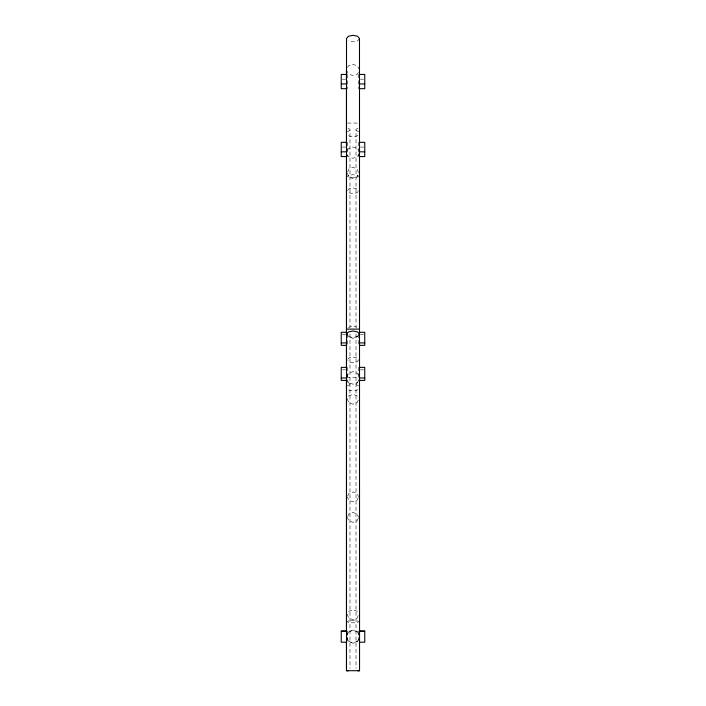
<?xml version="1.0" encoding="UTF-8"?>
<svg xmlns="http://www.w3.org/2000/svg" width="706" height="706" viewBox="0 0 706 706"><rect width="100%" height="100%" fill="white"/><g stroke="black" fill="none" stroke-linecap="round" stroke-linejoin="round"><path stroke-width="0.53" stroke-dasharray="3.53 2.65" d="M346.928 635.603L348.455 631.905L353.053 629.99L357.642 631.905L358.401 633.75M358.401 639.292L357.642 641.348L353.053 643.263L348.455 641.348L346.928 637.659M347.723 171.999L348.976 168.963L353 167.304L357.024 168.99L358.692 173.005L357.024 177.021L353 178.689L348.976 177.003L347.308 173.005M346.884 332.95L348.402 336.515L353 338.368L357.598 336.515L358.357 334.732M346.884 377.022L348.402 373.456L353 371.612L357.598 373.456L358.357 375.239M358.357 380.596L357.598 382.378L353 384.223L348.402 382.378L347.643 380.596M347.599 67.564L348.358 65.967L352.947 64.317L357.545 65.967L359.072 69.17M358.304 72.365L357.545 73.962L352.947 75.621L348.358 73.962L346.831 70.768M347.599 150.246L348.358 148.648L352.947 146.989L357.545 148.648L358.304 150.246M359.072 153.44L357.545 156.644L352.947 158.294L348.358 156.644L347.599 155.038M358.277 400.117L357.024 402.729L353 404.167L348.976 402.729L347.308 399.252L348.976 395.775L353 394.327L357.024 395.775L358.277 398.378M347.723 496L348.976 493.397L353 491.95L357.024 493.397L358.692 496.874M347.723 516.527L348.976 513.915L353 512.477L357.024 513.915L358.692 517.392M358.277 497.739L357.024 500.351L353 501.789L348.976 500.351L347.308 496.874M358.277 518.266L357.024 520.869L353 522.316L348.976 520.869L347.308 517.392M358.277 615.561L357.024 618.174L353 619.612L348.976 618.174L347.308 614.697L348.976 611.211L353 609.772L357.024 611.211L358.277 613.823M359.495 38.565L357.598 40.877L353 41.839L348.402 40.877M347.864 190.108L348.976 188.767L353 187.928L357.024 188.767L358.692 190.77M358.136 191.441L357.024 192.782L353 193.612L348.976 192.782L347.308 190.77M347.864 359.186L348.976 357.854L353 357.015L357.024 357.854L358.692 359.857L357.024 361.869L353 362.699L348.976 361.869L347.864 360.528M347.334 131.704L349.982 130.381M357.916 128.351L356.018 129.295L356.018 327.372M347.334 385.9L349.982 384.585M356.018 383.49L357.916 382.546M348.455 632.117L353.053 630.202L357.642 632.117L359.169 635.806M357.642 641.145L353.053 643.06L348.455 641.145L347.696 639.292M348.402 327.593L353 325.748L356.671 327.222M357.598 336.568L353 337.521L348.402 336.568M342.331 79.187L345.578 79.187M360.422 79.187L363.669 79.187M347.546 123.065L359.548 123.065M342.331 147.069L345.578 147.069M360.422 147.069L363.669 147.069M342.331 334.759L345.578 334.759M360.422 334.759L363.669 334.759M342.331 369.82L345.578 369.82M360.422 369.82L363.669 369.82M346.452 377.26L359.548 377.207M356.018 130.381L358.666 131.704M348.084 128.351L349.982 129.295L349.982 327.372M356.018 384.585L358.666 385.9M349.982 383.49L348.084 382.546L346.452 380.534M358.26 74.439L358.26 88.691M358.26 142.321L358.26 156.573M358.26 334.432L358.26 345.366M358.26 367.367L358.26 380.428M358.26 631.049L358.26 642.204M356.018 333.964L356.018 668.503M349.982 333.964L349.982 668.503M347.74 74.439L347.74 88.691M347.74 142.321L347.74 156.573M347.74 334.432L347.74 345.366M347.74 367.367L347.74 380.428M347.74 631.049L347.74 642.204M358.021 135.437A6.548 3.274 0 0 1 347.979 135.437M358.021 389.641A6.548 3.274 0 0 1 347.979 389.641M348.976 175.176L347.308 176.209L348.976 177.25L353 177.683L357.024 177.25L358.692 176.209L357.024 175.176L353 174.744L348.976 175.176M348.976 620.724L347.308 621.765L348.976 622.798L357.024 622.798L358.692 621.765L357.024 620.724L348.976 620.724"/><path stroke-width="1.06" d="M346.505 334.256L348.402 331.944L353 330.99L357.598 331.944L359.495 334.256M359.495 329.111L346.505 329.111M346.505 670.629L348.402 670.629L346.505 670.629L346.505 38.565L348.402 36.253L353 35.3L357.598 36.253L359.495 38.565L359.548 670.7L346.452 670.7L346.452 642.116M346.655 74.439L341.245 74.439L341.245 88.691L346.655 88.691M359.345 74.439L364.755 74.439L364.755 88.691L359.345 88.691M341.245 83.943L346.655 83.943M359.345 83.943L364.755 83.943M346.655 142.321L341.245 142.321L341.245 156.573L346.655 156.573M359.345 142.321L364.755 142.321L364.755 156.573L359.345 156.573M341.245 151.816L346.655 151.816M359.345 151.816L364.755 151.816M346.655 332.305L341.245 332.305L341.245 345.366L346.655 345.366M359.345 332.305L364.755 332.305L364.755 345.366L359.345 345.366M341.245 342.913L346.655 342.913M359.345 342.913L364.755 342.913M346.655 367.367L341.245 367.367L341.245 380.428L346.655 380.428M359.345 367.367L364.755 367.367L364.755 380.428L359.345 380.428M341.245 377.975L346.655 377.975M359.345 377.975L364.755 377.975M346.655 631.049L341.245 631.058L341.245 642.204L346.655 642.204M359.345 631.058L364.755 631.049L364.755 642.204L359.345 642.204M341.245 631.217L346.655 631.226M359.345 631.226L364.755 631.217M346.452 69.965L346.452 79.884M346.452 88.709L346.452 147.13M346.452 156.044L346.452 333.25M346.452 344.625L346.452 367.729M346.452 379.837L346.452 631.129M359.495 670.629L357.598 670.629L359.495 670.629"/></g></svg>
